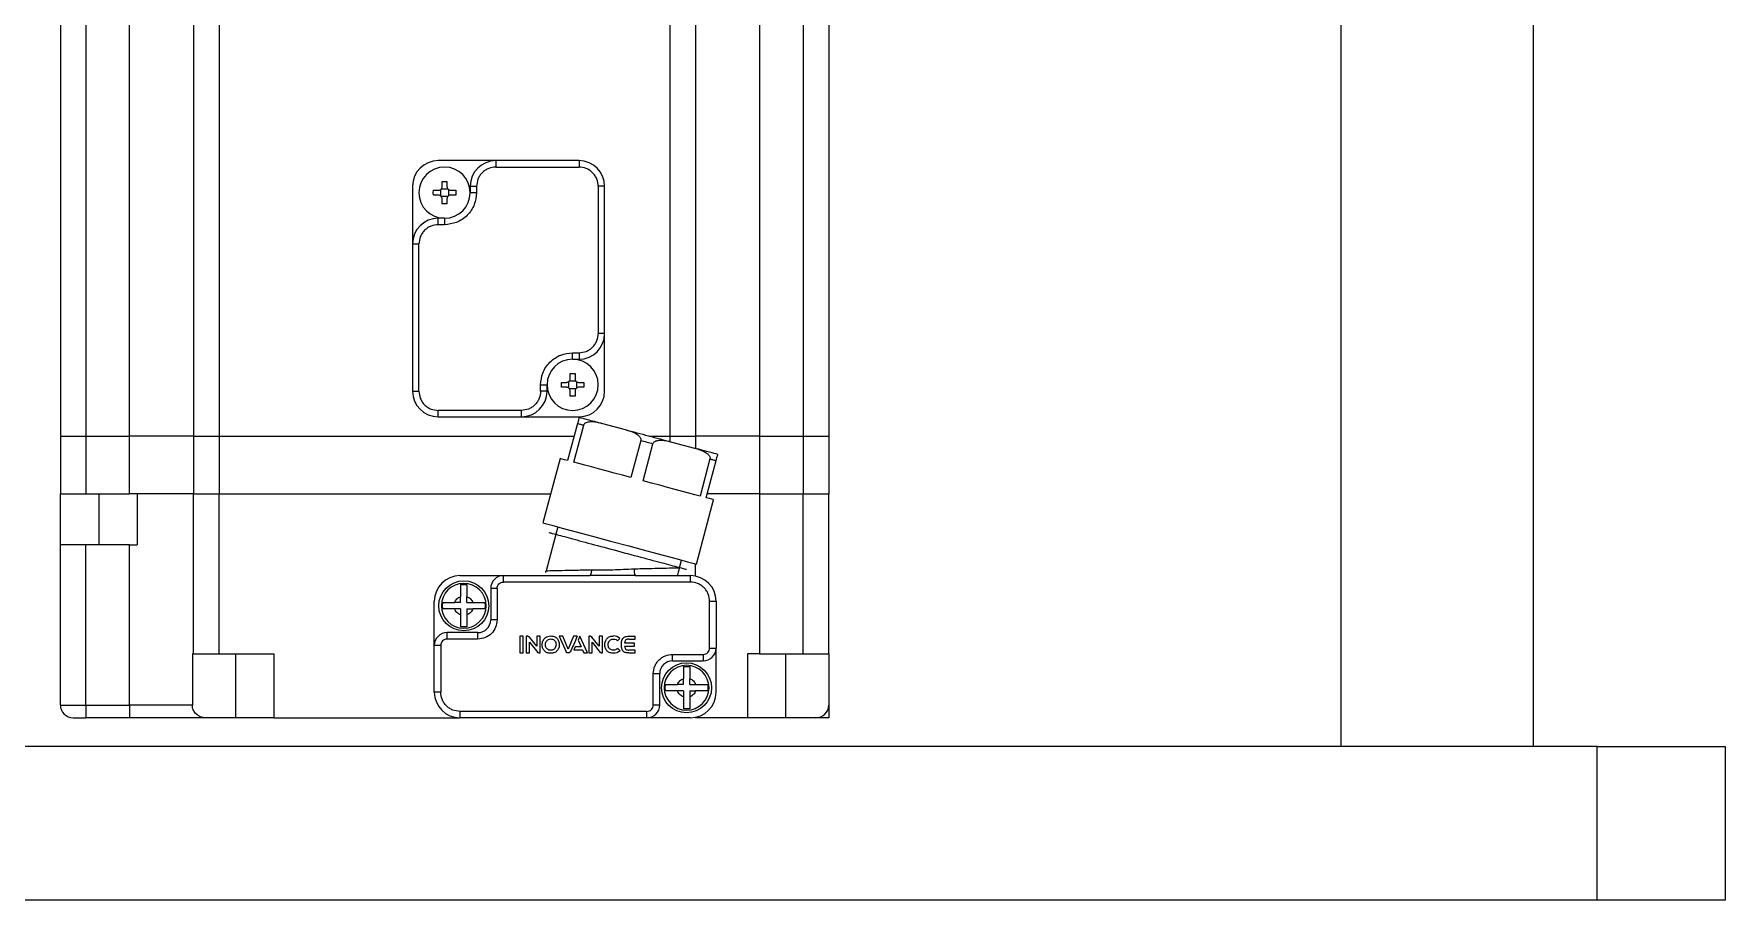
# Model space of a CAD drawing. Header units: millimetres. Extents: x 415 to 2018, y 500 to 823.
# Drawn here: x 666.59 to 679.79, y 641.28 to 648.04 of the extents above; entities that cross this region are included whole.
import ezdxf

# ---------------------------------------------------------------- set-up
doc = ezdxf.new("R2010")
doc.units = ezdxf.units.MM

msp = doc.modelspace()

# ---------------------------------------------------------------- linework, layer by layer
at = {"color": 161, "linetype": 'Continuous', "lineweight": 25, "true_color": 0x67adff}
for p, q in [((676.7947, 658.4776), (676.7947, 642.4776)), ((678.2947, 658.4776), (678.2947, 642.4776)), ((666.7947, 653.6311), (666.7947, 644.9011)), ((666.9947, 653.6311), (666.9947, 644.9011)), ((667.3347, 644.9011), (667.3347, 653.6311)), ((667.8347, 653.6311), (667.8347, 644.9011)), ((671.5547, 653.6311), (671.5547, 644.9011)), ((671.7547, 653.6311), (671.7547, 644.9011)), ((672.2547, 653.6311), (672.2547, 644.9011)), ((672.5947, 653.6311), (672.5947, 644.9011)), ((672.7947, 653.6311), (672.7947, 644.9011)), ((668.0347, 650.0286), (668.0347, 644.9011)), ((670.1947, 647.0511), (669.7447, 647.0511)), ((670.1947, 647.0511), (670.1947, 647.0011)), ((670.8447, 647.0511), (670.1947, 647.0511)), ((670.8447, 647.0511), (670.8447, 647.0011)), ((670.1947, 647.0011), (670.8447, 647.0011)), ((669.5447, 646.8511), (669.5447, 646.4011)), ((669.7068, 646.8011), (669.7071, 646.8201)), ((669.7071, 646.7821), (669.7068, 646.8011)), ((669.7071, 646.8201), (669.7457, 646.8201)), ((669.7457, 646.7821), (669.7071, 646.7821)), ((669.7643, 646.7756), (669.7643, 646.8266)), ((669.7692, 646.8314), (669.8202, 646.8314)), ((669.8202, 646.7708), (669.7692, 646.7708)), ((669.7757, 646.8887), (669.8137, 646.8887)), ((669.7757, 646.8501), (669.7757, 646.8887)), ((669.8137, 646.8887), (669.8137, 646.8501)), ((669.825, 646.8266), (669.825, 646.7756)), ((669.8437, 646.8201), (669.8823, 646.8201)), ((669.8823, 646.7821), (669.8437, 646.7821)), ((669.8823, 646.8201), (669.8826, 646.8011)), ((669.8826, 646.8011), (669.8823, 646.7821)), ((669.9947, 646.8511), (670.0447, 646.8511)), ((669.9947, 646.8511), (669.9947, 646.8011)), ((670.0447, 646.8011), (669.9947, 646.8011)), ((670.0447, 646.8511), (670.0447, 646.8011)), ((670.9947, 646.8511), (670.9947, 645.7011)), ((671.0447, 646.8511), (670.9947, 646.8511)), ((671.0447, 645.7011), (671.0447, 646.8511)), ((669.7757, 646.7135), (669.7757, 646.7521)), ((669.7947, 646.7132), (669.7757, 646.7135)), ((669.8137, 646.7135), (669.7947, 646.7132)), ((669.8137, 646.7521), (669.8137, 646.7135)), ((669.7447, 646.5511), (669.7447, 646.6011)), ((669.7947, 646.6011), (669.7447, 646.6011)), ((669.7947, 646.5511), (669.7447, 646.5511)), ((669.7947, 646.6011), (669.7947, 646.5511)), ((669.5447, 646.4011), (669.5447, 645.2511)), ((669.5447, 646.4011), (669.5947, 646.4011)), ((669.5947, 645.2511), (669.5947, 646.4011)), ((671.0447, 645.7011), (670.9947, 645.7011)), ((671.0447, 645.2511), (671.0447, 645.7011)), ((670.7947, 645.5511), (670.8447, 645.5511)), ((670.7947, 645.5011), (670.7947, 645.5511)), ((670.7947, 645.5011), (670.8447, 645.5011)), ((670.8447, 645.5511), (670.8447, 645.5011)), ((670.7068, 645.3011), (670.7071, 645.3201)), ((670.7071, 645.3201), (670.7457, 645.3201)), ((670.7643, 645.2756), (670.7643, 645.3266)), ((670.7692, 645.3314), (670.8202, 645.3314)), ((670.7757, 645.3887), (670.8137, 645.3887)), ((670.7757, 645.3501), (670.7757, 645.3887)), ((670.8137, 645.3887), (670.8137, 645.3501)), ((670.825, 645.3266), (670.825, 645.2756)), ((670.8437, 645.3201), (670.8823, 645.3201)), ((670.8823, 645.3201), (670.8826, 645.3011)), ((669.5447, 645.2511), (669.5947, 645.2511)), ((670.5447, 645.2511), (670.5447, 645.3011)), ((670.5447, 645.3011), (670.5947, 645.3011)), ((670.5947, 645.2511), (670.5447, 645.2511)), ((670.5947, 645.2511), (670.5947, 645.3011)), ((670.7071, 645.2821), (670.7068, 645.3011)), ((670.7457, 645.2821), (670.7071, 645.2821)), ((670.8202, 645.2708), (670.7692, 645.2708)), ((670.7757, 645.2135), (670.7757, 645.2521)), ((670.7947, 645.2132), (670.7757, 645.2135)), ((670.8137, 645.2135), (670.7947, 645.2132)), ((670.8137, 645.2521), (670.8137, 645.2135)), ((670.8823, 645.2821), (670.8437, 645.2821)), ((670.8826, 645.3011), (670.8823, 645.2821)), ((670.3947, 645.1011), (669.7447, 645.1011)), ((669.7447, 645.0511), (669.7447, 645.1011)), ((669.7447, 645.0511), (670.3947, 645.0511)), ((670.3947, 645.0511), (670.3947, 645.1011)), ((670.3947, 645.0511), (670.8447, 645.0511)), ((670.8333, 644.9992), (670.7556, 644.7095)), ((670.8035, 644.6966), (670.8811, 644.9864)), ((671.0277, 644.9989), (671.2056, 644.9512)), ((666.7947, 644.9011), (666.9947, 644.9011)), ((666.7947, 644.9011), (666.7947, 644.4511)), ((666.9947, 644.9011), (667.3347, 644.9011)), ((666.9947, 644.9011), (666.9947, 644.4511)), ((667.8347, 644.9011), (667.3347, 644.9011)), ((667.3347, 644.4511), (667.3347, 644.9011)), ((667.8347, 644.9011), (668.0347, 644.9011)), ((667.8347, 644.9011), (667.8347, 644.4511)), ((668.0347, 644.9011), (670.807, 644.9011)), ((668.0347, 644.9011), (668.0347, 644.4511)), ((671.3263, 644.8671), (671.2487, 644.5773)), ((671.3444, 644.5517), (671.4221, 644.8415)), ((671.3927, 644.9011), (671.5547, 644.9011)), ((671.5547, 644.9011), (671.7547, 644.9011)), ((671.5547, 644.9011), (671.5547, 644.8577)), ((671.5687, 644.8539), (671.7465, 644.8063)), ((672.2547, 644.9011), (671.7547, 644.9011)), ((671.7547, 644.9011), (671.7547, 644.8041)), ((672.2547, 644.9011), (672.5947, 644.9011)), ((672.2547, 644.9011), (672.2547, 644.4511)), ((672.5947, 644.9011), (672.7947, 644.9011)), ((672.5947, 644.9011), (672.5947, 644.4511)), ((672.7947, 644.9011), (672.7947, 644.4511)), ((670.6977, 644.725), (670.5631, 644.2227)), ((671.8672, 644.7222), (671.7896, 644.4324)), ((671.8375, 644.4196), (671.9151, 644.7094)), ((666.7947, 644.4511), (666.9947, 644.4511)), ((666.7947, 644.0511), (666.7947, 644.4511)), ((666.9947, 644.4511), (667.3347, 644.4511)), ((667.0947, 644.4511), (667.0947, 644.0511)), ((667.8347, 644.4511), (667.3347, 644.4511)), ((667.3947, 644.4511), (667.3947, 644.0511)), ((667.8347, 644.4511), (667.3947, 644.4511)), ((667.8347, 644.4511), (668.0347, 644.4511)), ((667.8347, 643.2011), (667.8347, 644.4511)), ((668.0347, 644.4511), (670.6243, 644.4511)), ((668.0347, 643.2011), (668.0347, 644.4511)), ((671.7608, 643.9018), (671.8954, 644.404)), ((672.2547, 644.4511), (671.8459, 644.4511)), ((672.2547, 644.4511), (672.5947, 644.4511)), ((672.2547, 644.4511), (672.2547, 643.2011)), ((672.5947, 644.4511), (672.7947, 644.4511)), ((672.5947, 643.2011), (672.5947, 644.4511)), ((672.7947, 643.2011), (672.7947, 644.4511)), ((670.679, 644.1916), (670.5873, 643.8494)), ((666.7947, 642.8011), (666.7947, 644.0511)), ((666.9947, 644.0511), (666.7947, 644.0511)), ((666.9947, 642.8011), (666.9947, 644.0511)), ((667.3347, 644.0511), (666.9947, 644.0511)), ((667.3347, 642.8011), (667.3347, 644.0511)), ((667.3347, 644.0511), (667.3947, 644.0511)), ((671.6288, 643.8727), (671.6449, 643.9328)), ((671.7547, 643.807), (671.7547, 643.9034)), ((669.9147, 643.8111), (670.2547, 643.8111)), ((669.9197, 643.7409), (669.9697, 643.7409)), ((669.9197, 643.7409), (669.9197, 643.6468)), ((669.9697, 643.7409), (669.9697, 643.6468)), ((670.2547, 643.7611), (670.2547, 643.8111)), ((670.2547, 643.8111), (670.9281, 643.8111)), ((671.7147, 643.7611), (670.2547, 643.7611)), ((670.577, 643.8111), (670.5783, 643.8158)), ((671.2881, 643.8111), (670.9281, 643.8111)), ((671.2881, 643.8111), (671.7147, 643.8111)), ((671.7147, 643.7611), (671.7147, 643.8111)), ((669.7147, 643.2661), (669.7147, 643.6111)), ((669.778, 643.5761), (669.7799, 643.6011)), ((669.9197, 643.6011), (669.874, 643.6011)), ((669.9197, 643.6011), (669.9197, 643.6468)), ((669.9697, 643.6011), (669.9697, 643.6468)), ((669.9697, 643.6011), (670.0154, 643.6011)), ((670.1094, 643.6011), (670.1113, 643.5761)), ((670.1547, 643.7111), (670.1547, 643.4661)), ((670.2047, 643.7111), (670.1547, 643.7111)), ((670.2047, 643.7111), (670.2047, 643.4661)), ((671.8647, 643.2461), (671.8647, 643.6111)), ((671.8647, 643.6111), (671.9147, 643.6111)), ((671.9147, 643.6111), (671.9147, 643.2461)), ((669.778, 643.5761), (669.7697, 643.5761)), ((669.7799, 643.5511), (669.778, 643.5761)), ((669.9197, 643.5511), (669.8739, 643.5511)), ((669.9197, 643.5511), (669.9197, 643.5054)), ((669.9197, 643.5054), (669.9197, 643.4113)), ((669.9697, 643.5511), (670.0154, 643.5511)), ((669.9697, 643.5511), (669.9697, 643.5054)), ((669.9697, 643.5054), (669.9697, 643.4113)), ((670.1113, 643.5761), (670.1094, 643.5511)), ((670.1197, 643.5761), (670.1113, 643.5761)), ((670.2047, 643.4661), (670.1547, 643.4661)), ((670.0547, 643.3661), (669.8147, 643.3661)), ((669.8147, 643.3161), (669.8147, 643.3661)), ((669.9697, 643.4113), (669.9197, 643.4113)), ((670.0547, 643.3161), (670.0547, 643.3661)), ((670.3831, 643.3378), (670.3831, 643.2077)), ((670.4087, 643.3378), (670.3831, 643.3378)), ((670.4087, 643.2077), (670.4087, 643.3378)), ((670.4317, 643.3377), (670.4317, 643.2076)), ((670.4458, 643.3377), (670.4317, 643.3377)), ((670.5143, 643.2595), (670.4569, 643.3322)), ((670.5143, 643.3379), (670.5143, 643.2595)), ((670.5402, 643.3379), (670.5143, 643.3379)), ((670.5402, 643.2076), (670.5402, 643.3379)), ((670.6883, 643.3378), (670.743, 643.216)), ((670.7173, 643.3378), (670.6883, 643.3378)), ((670.7598, 643.2384), (670.7173, 643.3378)), ((670.8023, 643.3378), (670.7598, 643.2384)), ((670.8313, 643.3378), (670.8023, 643.3378)), ((670.8513, 643.3378), (670.8378, 643.3075)), ((670.9097, 643.2077), (670.8513, 643.3378)), ((670.9204, 643.3377), (670.9204, 643.2076)), ((670.9345, 643.3377), (670.9204, 643.3377)), ((671.0031, 643.2595), (670.9457, 643.3322)), ((671.0031, 643.3379), (671.0031, 643.2595)), ((671.0289, 643.3379), (671.0031, 643.3379)), ((671.0289, 643.2076), (671.0289, 643.3379)), ((671.2831, 643.3151), (671.2831, 643.3376)), ((667.8255, 643.2011), (667.8255, 642.8011)), ((667.8347, 643.2011), (667.8255, 643.2011)), ((667.8347, 643.2011), (668.0347, 643.2011)), ((668.0347, 643.2011), (668.4619, 643.2011)), ((668.1619, 643.2011), (668.1619, 642.7011)), ((668.4619, 643.2011), (668.4619, 642.7011)), ((669.7147, 642.9011), (669.7147, 643.2661)), ((669.7647, 643.2661), (669.7147, 643.2661)), ((669.7647, 643.2661), (669.7647, 642.9011)), ((670.0547, 643.3161), (669.8147, 643.3161)), ((670.3831, 643.2077), (670.4087, 643.2077)), ((670.4317, 643.2076), (670.4576, 643.2076)), ((670.4576, 643.2926), (670.522, 643.2115)), ((670.4576, 643.2076), (670.4576, 643.2926)), ((670.53, 643.2076), (670.5402, 643.2076)), ((670.7638, 643.2077), (670.7558, 643.2077)), ((670.8147, 643.2561), (670.8038, 643.2319)), ((670.8038, 643.2319), (670.8706, 643.2319)), ((670.8602, 643.2561), (670.8147, 643.2561)), ((670.8378, 643.3075), (670.8602, 643.2561)), ((670.8706, 643.2319), (670.8815, 643.2077)), ((670.8815, 643.2077), (670.9097, 643.2077)), ((670.9204, 643.2076), (670.9463, 643.2076)), ((670.9463, 643.2926), (671.0107, 643.2115)), ((670.9463, 643.2076), (670.9463, 643.2926)), ((671.0188, 643.2076), (671.0289, 643.2076)), ((671.1458, 643.3034), (671.1631, 643.3201)), ((671.1647, 643.2248), (671.147, 643.2427)), ((671.2788, 643.2848), (671.201, 643.2848)), ((671.201, 643.2606), (671.2788, 643.2606)), ((671.2338, 643.2076), (671.2831, 643.2076)), ((671.2344, 643.3151), (671.2831, 643.3151)), ((671.2831, 643.2303), (671.2344, 643.2303)), ((671.2788, 643.2606), (671.2788, 643.2848)), ((671.2831, 643.2076), (671.2831, 643.2303)), ((671.8647, 643.2461), (671.9147, 643.2461)), ((671.9147, 642.9011), (671.9147, 643.2461)), ((672.2547, 643.2011), (672.1592, 643.2011)), ((672.1592, 643.2011), (672.1592, 642.7011)), ((672.2547, 643.2011), (672.5947, 643.2011)), ((672.4592, 642.7011), (672.4592, 643.2011)), ((672.5947, 643.2011), (672.7947, 643.2011)), ((672.7947, 643.2011), (672.7947, 642.8011)), ((671.5747, 643.1961), (671.8147, 643.1961)), ((671.5747, 643.1461), (671.5747, 643.1961)), ((671.5747, 643.1461), (671.8147, 643.1461)), ((671.6597, 643.1009), (671.7097, 643.1009)), ((671.6597, 643.1009), (671.6597, 643.0068)), ((671.7097, 643.1009), (671.7097, 643.0068)), ((671.8147, 643.1961), (671.8147, 643.1461)), ((671.4247, 642.8011), (671.4247, 643.0461)), ((671.4247, 643.0461), (671.4747, 643.0461)), ((671.4747, 642.8011), (671.4747, 643.0461)), ((671.518, 642.9361), (671.5097, 642.9361)), ((671.518, 642.9361), (671.5199, 642.9611)), ((671.5199, 642.9111), (671.518, 642.9361)), ((671.6597, 642.9611), (671.614, 642.9611)), ((671.6597, 642.9611), (671.6597, 643.0068)), ((671.7097, 642.9611), (671.7097, 643.0068)), ((671.7097, 642.9611), (671.7554, 642.9611)), ((671.8494, 642.9611), (671.8513, 642.9361)), ((671.8513, 642.9361), (671.8494, 642.9111)), ((671.8597, 642.9361), (671.8513, 642.9361)), ((669.7647, 642.9011), (669.7147, 642.9011)), ((671.6597, 642.9111), (671.6139, 642.9111)), ((671.6597, 642.9111), (671.6597, 642.8654)), ((671.6597, 642.8654), (671.6597, 642.7713)), ((671.7097, 642.9111), (671.7554, 642.9111)), ((671.7097, 642.9111), (671.7097, 642.8654)), ((671.7097, 642.8654), (671.7097, 642.7713)), ((666.7947, 642.8011), (666.9947, 642.8011)), ((666.9947, 642.8011), (666.9947, 642.7011)), ((666.9947, 642.8011), (667.3347, 642.8011)), ((667.3347, 642.7011), (666.9947, 642.7011)), ((667.8255, 642.8011), (667.3347, 642.8011)), ((667.3347, 642.8011), (667.3347, 642.7011)), ((668.1619, 642.7011), (667.927, 642.7011)), ((668.4619, 642.7011), (668.1619, 642.7011)), ((668.4619, 642.7011), (669.9147, 642.7011)), ((671.3747, 642.7511), (669.9147, 642.7511)), ((669.9147, 642.7511), (669.9147, 642.7011)), ((671.3747, 642.7011), (669.9147, 642.7011)), ((671.3747, 642.7011), (671.3747, 642.7511)), ((671.7147, 642.7011), (671.3747, 642.7011)), ((671.4747, 642.8011), (671.4247, 642.8011)), ((671.7097, 642.7713), (671.6597, 642.7713)), ((671.7547, 642.7051), (671.7547, 642.7011)), ((672.1592, 642.7011), (671.7547, 642.7011)), ((672.4592, 642.7011), (672.1592, 642.7011)), ((672.6947, 642.7011), (672.4592, 642.7011)), ((672.7947, 642.7011), (672.6947, 642.7011)), ((672.7947, 642.8011), (672.7947, 642.7011)), ((678.7947, 642.4776), (660.7947, 642.4776)), ((678.7947, 641.2776), (678.7947, 642.4776)), ((678.7947, 642.4776), (679.7947, 642.4776)), ((679.7947, 642.4776), (679.7947, 641.2776)), ((678.7947, 641.2776), (660.7947, 641.2776)), ((679.7947, 641.2776), (678.7947, 641.2776))]:
    msp.add_line(p, q, dxfattribs=at)
for points in [[(670.8333, 644.9992), (670.8385, 644.9978), (670.844, 644.9964), (670.8497, 644.9948), (670.8556, 644.9933), (670.8616, 644.9916), (670.8679, 644.9899), (670.8744, 644.9882), (670.8811, 644.9864)], [(671.3263, 644.8671), (671.3383, 644.8639), (671.3502, 644.8607), (671.3622, 644.8575), (671.3742, 644.8543), (671.3862, 644.8511), (671.3981, 644.8479), (671.4101, 644.8447), (671.4221, 644.8415)], [(670.7556, 644.7095), (670.7305, 644.7162), (670.7123, 644.7211), (670.7013, 644.724), (670.6977, 644.725)], [(671.2487, 644.5773), (671.1829, 644.595), (671.1185, 644.6122), (671.0563, 644.6289), (670.9971, 644.6447), (670.9416, 644.6596), (670.8904, 644.6733), (670.8442, 644.6857), (670.8035, 644.6966)], [(671.8672, 644.7222), (671.8739, 644.7204), (671.8804, 644.7186), (671.8867, 644.717), (671.8928, 644.7153), (671.8987, 644.7137), (671.9044, 644.7122), (671.9099, 644.7108), (671.9151, 644.7094)], [(671.7896, 644.4324), (671.7489, 644.4433), (671.7027, 644.4557), (671.6515, 644.4694), (671.596, 644.4843), (671.5367, 644.5001), (671.4746, 644.5168), (671.4102, 644.5341), (671.3444, 644.5517)], [(671.8954, 644.404), (671.8917, 644.405), (671.8808, 644.408), (671.8626, 644.4128), (671.8375, 644.4196)], [(670.5631, 644.2227), (670.5805, 644.218), (670.6317, 644.2043), (670.7137, 644.1823), (670.8218, 644.1534), (670.9496, 644.1191), (671.0898, 644.0816), (671.2341, 644.0429), (671.3743, 644.0053), (671.5022, 643.9711), (671.6102, 643.9421), (671.6922, 643.9201), (671.7434, 643.9064), (671.7608, 643.9018)]]:
    msp.add_lwpolyline(points, dxfattribs=at)
for centre in [(669.9447, 643.5761), (671.6847, 642.9361)]:
    msp.add_circle(centre, 0.195, dxfattribs=at)
for centre, radius, start, end in [((669.7447, 646.8511), 0.2, 90, 180), ((670.1947, 646.8511), 0.2, 90, 180), ((670.8447, 646.8511), 0.2, 0, 90), ((669.7947, 646.8011), 0.2, 0, 270), ((669.7947, 646.8011), 0.2, 270, 0), ((669.7447, 646.4011), 0.2, 90, 180), ((670.8447, 645.7011), 0.2, 270, 0), ((670.7947, 645.3011), 0.2, 90, 180), ((670.7947, 645.3011), 0.2, 270, 90), ((669.7447, 645.2511), 0.2, 180, 270), ((670.3947, 645.2511), 0.2, 270, 0), ((670.7947, 645.3011), 0.2, 180, 270), ((670.8447, 645.2511), 0.2, 270, 0), ((669.9147, 643.6111), 0.2, 90, 180), ((669.9447, 643.5761), 0.175, 0, 180), ((670.2547, 643.7111), 0.1, 90, 180), ((671.7147, 643.6111), 0.2, 0, 90), ((669.9447, 643.5761), 0.175, 180, 0), ((670.0547, 643.4661), 0.1, 270, 0), ((669.8147, 643.2661), 0.1, 90, 180), ((671.1148, 643.2734), 0.0671, 44.04996, 90.06635), ((670.7638, 643.2217), 0.014, 269.99743, 335.76672), ((671.8147, 643.2461), 0.1, 270, 360), ((671.5747, 643.0461), 0.1, 90, 180), ((671.6847, 642.9361), 0.175, 0, 180), ((671.6847, 642.9361), 0.175, 180, 360), ((669.9147, 642.9011), 0.2, 180, 270), ((671.7147, 642.9011), 0.2, 270, 0), ((666.8947, 642.8011), 0.1, 180, 270), ((671.3747, 642.8011), 0.1, 270, 0), ((672.6947, 642.8011), 0.1, 270, 0)]:
    msp.add_arc(centre, radius, start, end, dxfattribs=at)
for points, knots in [([(670.1947, 647.0011), (670.1758, 646.9991), (670.1467, 646.996), (670.1117, 646.9773), (670.0879, 646.9579), (670.0685, 646.934), (670.0498, 646.8991), (670.0467, 646.87), (670.0447, 646.8511)], [0, 0, 0, 0, 0.05630403, 0.08691192, 0.11757304, 0.14818097, 0.1788419, 0.2351458, 0.2351458, 0.2351458, 0.2351458]), ([(670.9947, 646.8511), (670.9927, 646.87), (670.9895, 646.8991), (670.9709, 646.934), (670.9515, 646.9579), (670.9276, 646.9773), (670.8927, 646.996), (670.8635, 646.9991), (670.8447, 647.0011)], [0, 0, 0, 0, 0.05630389, 0.08691152, 0.11757278, 0.14818042, 0.17884187, 0.23514588, 0.23514588, 0.23514588, 0.23514588]), ([(669.7457, 646.8201), (669.749, 646.8204), (669.7556, 646.8211), (669.7646, 646.8261), (669.7713, 646.8336), (669.7751, 646.842), (669.7755, 646.8477), (669.7757, 646.8501)], [0, 0, 0, 0, 0.010011077, 0.020027597, 0.029917502, 0.039751317, 0.04705345, 0.04705345, 0.04705345, 0.04705345]), ([(669.7757, 646.7521), (669.7753, 646.7554), (669.7747, 646.7621), (669.7696, 646.771), (669.7622, 646.7778), (669.7538, 646.7815), (669.7481, 646.7819), (669.7457, 646.7821)], [0, 0, 0, 0, 0.010011324, 0.02002777, 0.029917828, 0.039751028, 0.047053739, 0.047053739, 0.047053739, 0.047053739]), ([(670.0447, 646.8011), (670.0413, 646.7697), (670.0361, 646.7211), (670.005, 646.6629), (669.9727, 646.6231), (669.9329, 646.5908), (669.8747, 646.5596), (669.8261, 646.5544), (669.7947, 646.5511)], [0, 0, 0, 0, 0.09384006, 0.14487121, 0.19595531, 0.24698604, 0.29807047, 0.39191057, 0.39191057, 0.39191057, 0.39191057]), ([(669.8137, 646.8501), (669.814, 646.8468), (669.8146, 646.8401), (669.8197, 646.8312), (669.8271, 646.8244), (669.8356, 646.8207), (669.8412, 646.8203), (669.8437, 646.8201)], [0, 0, 0, 0, 0.010010594, 0.020027691, 0.029917246, 0.039750738, 0.047053448, 0.047053448, 0.047053448, 0.047053448]), ([(669.8437, 646.7821), (669.8403, 646.7818), (669.8337, 646.7811), (669.8248, 646.7761), (669.818, 646.7686), (669.8142, 646.7602), (669.8138, 646.7545), (669.8137, 646.7521)], [0, 0, 0, 0, 0.010010958, 0.020027839, 0.029917748, 0.039750886, 0.047053754, 0.047053754, 0.047053754, 0.047053754]), ([(669.7447, 646.5511), (669.7258, 646.5491), (669.6967, 646.546), (669.6617, 646.5273), (669.6379, 646.5079), (669.6185, 646.484), (669.5998, 646.4491), (669.5967, 646.42), (669.5947, 646.4011)], [0, 0, 0, 0, 0.05630401, 0.08691155, 0.11757313, 0.14818048, 0.17884207, 0.23514596, 0.23514596, 0.23514596, 0.23514596]), ([(670.8447, 645.5511), (670.8635, 645.5531), (670.8926, 645.5562), (670.9276, 645.5749), (670.9515, 645.5943), (670.9709, 645.6181), (670.9895, 645.6531), (670.9927, 645.6822), (670.9947, 645.7011)], [0, 0, 0, 0, 0.05630414, 0.08691169, 0.11757278, 0.14818071, 0.17884166, 0.23514628, 0.23514628, 0.23514628, 0.23514628]), ([(670.5447, 645.3011), (670.548, 645.3325), (670.5532, 645.3811), (670.5843, 645.4393), (670.6166, 645.4791), (670.6564, 645.5114), (670.7147, 645.5425), (670.7632, 645.5477), (670.7947, 645.5511)], [0, 0, 0, 0, 0.09384007, 0.14487055, 0.19595464, 0.24698538, 0.29806985, 0.39190989, 0.39190989, 0.39190989, 0.39190989]), ([(670.7457, 645.3201), (670.749, 645.3204), (670.7556, 645.3211), (670.7646, 645.3261), (670.7713, 645.3336), (670.7751, 645.342), (670.7755, 645.3477), (670.7757, 645.3501)], [0, 0, 0, 0, 0.010011017, 0.020027583, 0.029917508, 0.039751298, 0.04705343, 0.04705343, 0.04705343, 0.04705343]), ([(670.8137, 645.3501), (670.814, 645.3468), (670.8146, 645.3401), (670.8197, 645.3312), (670.8271, 645.3244), (670.8356, 645.3207), (670.8412, 645.3203), (670.8437, 645.3201)], [0, 0, 0, 0, 0.010010593, 0.020027717, 0.029917255, 0.039750779, 0.047053472, 0.047053472, 0.047053472, 0.047053472]), ([(669.5947, 645.2511), (669.5967, 645.2322), (669.5998, 645.2031), (669.6185, 645.1682), (669.6378, 645.1443), (669.6617, 645.1249), (669.6967, 645.1062), (669.7258, 645.1031), (669.7447, 645.1011)], [0, 0, 0, 0, 0.05630389, 0.08691152, 0.11757332, 0.14818099, 0.17884207, 0.23514621, 0.23514621, 0.23514621, 0.23514621]), ([(670.5447, 645.2511), (670.5427, 645.2322), (670.5395, 645.2031), (670.5209, 645.1681), (670.5015, 645.1443), (670.4776, 645.1249), (670.4426, 645.1062), (670.4135, 645.1031), (670.3947, 645.1011)], [0, 0, 0, 0, 0.05630388, 0.08696549, 0.11757342, 0.14823451, 0.17884205, 0.23514619, 0.23514619, 0.23514619, 0.23514619]), ([(670.7757, 645.2521), (670.7753, 645.2554), (670.7747, 645.2621), (670.7696, 645.271), (670.7622, 645.2778), (670.7538, 645.2815), (670.7481, 645.2819), (670.7457, 645.2821)], [0, 0, 0, 0, 0.010011326, 0.020027758, 0.029917801, 0.03975133, 0.047053937, 0.047053937, 0.047053937, 0.047053937]), ([(670.8437, 645.2821), (670.8403, 645.2818), (670.8337, 645.2811), (670.8248, 645.2761), (670.818, 645.2686), (670.8142, 645.2602), (670.8138, 645.2545), (670.8137, 645.2521)], [0, 0, 0, 0, 0.01001099, 0.020027835, 0.029917764, 0.039750913, 0.04705378, 0.04705378, 0.04705378, 0.04705378]), ([(670.8462, 645.0475), (670.8461, 645.0473), (670.8461, 645.0469), (670.8426, 645.0342), (670.8404, 645.0258), (670.8376, 645.0152), (670.8354, 645.0072), (670.8339, 645.0015), (670.8333, 644.9992)], [0, 0, 0, 0, 0.028133317, 0.034555527, 0.042019279, 0.045029647, 0.048068012, 0.049999881, 0.049999881, 0.049999881, 0.049999881]), ([(670.8462, 645.0475), (670.8631, 645.043), (670.897, 645.0339), (670.9842, 645.0106), (671.0277, 644.9989)], [0, 0, 0, 0, 0.09396996, 0.18794002, 0.18794002, 0.18794002, 0.18794002]), ([(670.8811, 644.9864), (670.8821, 644.9889), (670.8841, 644.9943), (670.8915, 645.002), (670.9061, 645.0102), (670.9467, 645.0174), (670.9887, 645.009), (671.0213, 645.0006), (671.0277, 644.9989)], [0, 0, 0, 0, 0.00694148, 0.01543003, 0.02872529, 0.05467688, 0.13794473, 0.1585644, 0.1585644, 0.1585644, 0.1585644]), ([(671.2056, 644.9512), (671.2337, 644.9434), (671.2683, 644.9338), (671.3052, 644.9103), (671.3185, 644.8977), (671.3256, 644.8845), (671.3278, 644.8753), (671.3267, 644.8694), (671.3263, 644.8671)], [0, 0, 0, 0, 0.08922372, 0.10959165, 0.13326296, 0.14281032, 0.15244646, 0.15857309, 0.15857309, 0.15857309, 0.15857309]), ([(671.2056, 644.9512), (671.2661, 644.935), (671.3871, 644.9026), (671.5082, 644.8702), (671.5687, 644.8539)], [0, 0, 0, 0, 0.18794022, 0.37588052, 0.37588052, 0.37588052, 0.37588052]), ([(671.4221, 644.8415), (671.423, 644.8439), (671.425, 644.8494), (671.4324, 644.8571), (671.447, 644.8652), (671.4876, 644.8725), (671.5296, 644.8641), (671.5622, 644.8556), (671.5687, 644.8539)], [0, 0, 0, 0, 0.00694151, 0.01543002, 0.02872516, 0.05467679, 0.13794467, 0.15856426, 0.15856426, 0.15856426, 0.15856426]), ([(671.7465, 644.8063), (671.7747, 644.7985), (671.8092, 644.7888), (671.8461, 644.7653), (671.8594, 644.7527), (671.8665, 644.7396), (671.8687, 644.7303), (671.8676, 644.7245), (671.8672, 644.7222)], [0, 0, 0, 0, 0.08922386, 0.10959171, 0.13326261, 0.14280993, 0.15244663, 0.15857262, 0.15857262, 0.15857262, 0.15857262]), ([(671.9281, 644.7576), (671.9111, 644.7622), (671.8773, 644.7713), (671.7901, 644.7946), (671.7465, 644.8063)], [0, 0, 0, 0, 0.09397002, 0.18794011, 0.18794011, 0.18794011, 0.18794011]), ([(671.9151, 644.7094), (671.9158, 644.7119), (671.9173, 644.7175), (671.9197, 644.7265), (671.9227, 644.7378), (671.9273, 644.7547), (671.928, 644.7574), (671.928, 644.7576), (671.9281, 644.7576)], [0, 0, 0, 0, 0.002189027, 0.004865811, 0.009058132, 0.017241443, 0.043498564, 0.050000577, 0.050000577, 0.050000577, 0.050000577]), ([(670.6099, 644.148), (670.618, 644.1459), (670.6341, 644.1415), (670.7581, 644.1083), (670.9349, 644.061), (671.1454, 644.0045), (671.3567, 643.9479), (671.5346, 643.9003), (671.6588, 643.867), (671.6749, 643.8627), (671.683, 643.8605)], [0, 0, 0, 0, 0.1392799, 0.2775854, 0.4162148, 0.5547329, 0.6936809, 0.8332921, 0.9721955, 1.1110002, 1.1110002, 1.1110002, 1.1110002]), ([(670.9419, 643.8574), (670.9973, 643.857), (671.1081, 643.8562), (671.2188, 643.8619), (671.2742, 643.8648)], [0, 0, 0, 0, 0.16610672, 0.33242454, 0.33242454, 0.33242454, 0.33242454]), ([(671.2742, 643.8648), (671.3138, 643.8657), (671.3881, 643.8673), (671.487, 643.8696), (671.5701, 643.8714), (671.6096, 643.8723), (671.6288, 643.8727)], [0, 0, 0, 0, 0.0946691, 0.17752717, 0.26887041, 0.35471409, 0.35471409, 0.35471409, 0.35471409]), ([(671.2742, 643.8648), (671.2743, 643.8584), (671.2744, 643.8484), (671.2759, 643.836), (671.2777, 643.8273), (671.2799, 643.82), (671.2825, 643.8148), (671.2853, 643.8117), (671.2872, 643.8113), (671.2881, 643.8111)], [0, 0, 0, 0, 0.013481793, 0.020868296, 0.028491758, 0.036181606, 0.04375885, 0.051058483, 0.057951061, 0.057951061, 0.057951061, 0.057951061]), ([(671.6288, 643.8727), (671.6281, 643.8699), (671.6262, 643.863), (671.6229, 643.8508), (671.6182, 643.8332), (671.6136, 643.8161), (671.6128, 643.8128), (671.6123, 643.8111)], [0, 0, 0, 0, 0.003992933, 0.009499333, 0.019838166, 0.041648475, 0.063822305, 0.063822305, 0.063822305, 0.063822305]), ([(670.2047, 643.7111), (670.2054, 643.7176), (670.2069, 643.7307), (670.2185, 643.7473), (670.235, 643.7588), (670.2481, 643.7603), (670.2547, 643.7611)], [0, 0, 0, 0, 0.019581146, 0.039162819, 0.058744141, 0.0783257, 0.0783257, 0.0783257, 0.0783257]), ([(670.5836, 643.8356), (670.5841, 643.8373), (670.585, 643.8409), (670.5864, 643.8459), (670.5872, 643.8489), (670.5873, 643.8494)], [0, 0, 0, 0, 0.005839478, 0.012706942, 0.014284432, 0.014284432, 0.014284432, 0.014284432]), ([(670.5873, 643.8494), (670.6065, 643.8499), (670.6461, 643.8508), (670.7291, 643.8526), (670.828, 643.8549), (670.9023, 643.8565), (670.9419, 643.8574)], [0, 0, 0, 0, 0.08584301, 0.17718696, 0.26004177, 0.35471419, 0.35471419, 0.35471419, 0.35471419]), ([(670.9419, 643.8574), (670.9416, 643.8516), (670.941, 643.8394), (670.9378, 643.8239), (670.9333, 643.8131), (670.9298, 643.8118), (670.9281, 643.8111)], [0, 0, 0, 0, 0.011871906, 0.024811578, 0.037963709, 0.050387453, 0.050387453, 0.050387453, 0.050387453]), ([(671.8647, 643.6111), (671.8627, 643.63), (671.8595, 643.6591), (671.8409, 643.694), (671.8215, 643.7179), (671.7976, 643.7373), (671.7627, 643.756), (671.7335, 643.7591), (671.7147, 643.7611)], [0, 0, 0, 0, 0.05630389, 0.08691151, 0.11757335, 0.14818099, 0.17884201, 0.23514615, 0.23514615, 0.23514615, 0.23514615]), ([(669.7799, 643.6011), (669.7854, 643.6011), (669.7965, 643.6011), (669.8244, 643.6011), (669.8514, 643.6011), (669.8683, 643.6011), (669.874, 643.6011)], [0, 0, 0, 0, 0.026791264, 0.053574637, 0.080575539, 0.094064012, 0.094064012, 0.094064012, 0.094064012]), ([(669.874, 643.6011), (669.8761, 643.6062), (669.8805, 643.6165), (669.8912, 643.6295), (669.9042, 643.6403), (669.9145, 643.6446), (669.9197, 643.6468)], [0, 0, 0, 0, 0.016662054, 0.033394012, 0.050042467, 0.066793476, 0.066793476, 0.066793476, 0.066793476]), ([(669.9697, 643.6468), (669.9748, 643.6446), (669.9851, 643.6402), (669.998, 643.6295), (670.0088, 643.6165), (670.0132, 643.6063), (670.0154, 643.6011)], [0, 0, 0, 0, 0.016645805, 0.03339081, 0.050039225, 0.066786127, 0.066786127, 0.066786127, 0.066786127]), ([(670.0154, 643.6011), (670.0272, 643.6011), (670.0509, 643.6011), (670.082, 643.6011), (670.1007, 643.6011), (670.1076, 643.6011), (670.1094, 643.6011)], [0, 0, 0, 0, 0.028256027, 0.056561994, 0.083844526, 0.094055361, 0.094055361, 0.094055361, 0.094055361]), ([(669.8739, 643.5511), (669.8621, 643.5511), (669.8384, 643.5511), (669.8073, 643.5511), (669.7886, 643.5511), (669.7818, 643.5511), (669.7799, 643.5511)], [0, 0, 0, 0, 0.028254904, 0.056559683, 0.083841799, 0.094045248, 0.094045248, 0.094045248, 0.094045248]), ([(669.9197, 643.5054), (669.9145, 643.5076), (669.9043, 643.5119), (669.8913, 643.5227), (669.8805, 643.5356), (669.8761, 643.5459), (669.8739, 643.5511)], [0, 0, 0, 0, 0.016648362, 0.033395851, 0.050047569, 0.066796772, 0.066796772, 0.066796772, 0.066796772]), ([(670.0154, 643.5511), (670.0132, 643.546), (670.0088, 643.5357), (669.9981, 643.5227), (669.9851, 643.5119), (669.9748, 643.5076), (669.9697, 643.5054)], [0, 0, 0, 0, 0.016662049, 0.033394007, 0.050042462, 0.066793471, 0.066793471, 0.066793471, 0.066793471]), ([(670.1094, 643.5511), (670.1039, 643.5511), (670.0928, 643.5511), (670.0649, 643.5511), (670.0379, 643.5511), (670.021, 643.5511), (670.0154, 643.5511)], [0, 0, 0, 0, 0.026791114, 0.053574539, 0.080575323, 0.094064162, 0.094064162, 0.094064162, 0.094064162]), ([(670.2047, 643.4661), (670.2024, 643.4464), (670.1979, 643.4071), (670.1632, 643.3575), (670.1136, 643.3229), (670.0743, 643.3183), (670.0547, 643.3161)], [0, 0, 0, 0, 0.05874417, 0.11748858, 0.17623297, 0.23497738, 0.23497738, 0.23497738, 0.23497738]), ([(670.4458, 643.3377), (670.447, 643.3376), (670.4494, 643.3374), (670.4535, 643.3357), (670.4556, 643.3335), (670.4569, 643.3322)], [0, 0, 0, 0, 0.003703995, 0.007289302, 0.012844298, 0.012844298, 0.012844298, 0.012844298]), ([(670.6299, 643.2051), (670.6208, 643.2052), (670.6035, 643.2054), (670.5799, 643.2169), (670.5637, 643.2365), (670.556, 643.2616), (670.5571, 643.289), (670.5668, 643.3125), (670.5825, 643.3289), (670.6014, 643.3388), (670.616, 643.3399), (670.6238, 643.3405)], [0, 0, 0, 0, 0.02716172, 0.05173699, 0.07606595, 0.10171712, 0.12915987, 0.15716505, 0.17621721, 0.19653314, 0.21985137, 0.21985137, 0.21985137, 0.21985137]), ([(670.6238, 643.3405), (670.6299, 643.3401), (670.6417, 643.3394), (670.6582, 643.333), (670.6742, 643.3209), (670.687, 643.3008), (670.692, 643.2743), (670.6881, 643.2479), (670.6758, 643.2252), (670.6552, 643.2092), (670.6385, 643.2065), (670.6299, 643.2051)], [0, 0, 0, 0, 0.01833404, 0.03553592, 0.05236256, 0.0781189, 0.10504427, 0.13187122, 0.15699021, 0.18128023, 0.2071399, 0.2071399, 0.2071399, 0.2071399]), ([(670.8313, 643.3378), (670.821, 643.315), (670.8028, 643.2744), (670.7846, 643.2338), (670.7766, 643.216)], [0, 0, 0, 0, 0.07476298, 0.13350527, 0.13350527, 0.13350527, 0.13350527]), ([(670.9345, 643.3377), (670.9357, 643.3376), (670.9382, 643.3374), (670.9422, 643.3357), (670.9443, 643.3335), (670.9457, 643.3322)], [0, 0, 0, 0, 0.003705344, 0.007288302, 0.012847222, 0.012847222, 0.012847222, 0.012847222]), ([(671.1147, 643.2049), (671.1052, 643.2056), (671.0871, 643.2071), (671.0637, 643.2214), (671.0492, 643.2441), (671.0442, 643.2712), (671.0487, 643.2988), (671.0631, 643.3225), (671.0867, 643.3381), (671.1051, 643.3397), (671.1147, 643.3405)], [0, 0, 0, 0, 0.02844305, 0.05398552, 0.07961602, 0.10717119, 0.1353229, 0.16211868, 0.18849113, 0.21709048, 0.21709048, 0.21709048, 0.21709048]), ([(671.1759, 643.2727), (671.1761, 643.2805), (671.1763, 643.2945), (671.1805, 643.3134), (671.1895, 643.3266), (671.202, 643.3338), (671.2168, 643.3373), (671.2278, 643.3376), (671.2338, 643.3378)], [0, 0, 0, 0, 0.02356124, 0.04198513, 0.0574312, 0.06986864, 0.08453132, 0.10271218, 0.10271218, 0.10271218, 0.10271218]), ([(671.2338, 643.3378), (671.243, 643.3378), (671.2594, 643.3377), (671.2759, 643.3376), (671.2831, 643.3376)], [0, 0, 0, 0, 0.027592442, 0.049272079, 0.049272079, 0.049272079, 0.049272079]), ([(669.8147, 643.3161), (669.8081, 643.3153), (669.795, 643.3138), (669.7785, 643.3023), (669.7669, 643.2857), (669.7654, 643.2726), (669.7647, 643.2661)], [0, 0, 0, 0, 0.019581425, 0.039163165, 0.05874484, 0.078325988, 0.078325988, 0.078325988, 0.078325988]), ([(670.53, 643.2076), (670.5291, 643.2076), (670.5274, 643.2078), (670.5245, 643.209), (670.5229, 643.2105), (670.522, 643.2115)], [0, 0, 0, 0, 0.0026630123, 0.0052367714, 0.0092202237, 0.0092202237, 0.0092202237, 0.0092202237]), ([(670.6586, 643.247), (670.6563, 643.2438), (670.6517, 643.2373), (670.6403, 643.2307), (670.6259, 643.2281), (670.6105, 643.2294), (670.597, 643.2363), (670.5882, 643.2469), (670.582, 643.2631), (670.5817, 643.2807), (670.5872, 643.2964), (670.5922, 643.3025), (670.5946, 643.3055)], [0, 0, 0, 0, 0.01162895, 0.0239689, 0.03833493, 0.05536479, 0.0695592, 0.08270428, 0.095825, 0.12145349, 0.13353079, 0.14505787, 0.14505787, 0.14505787, 0.14505787]), ([(670.5946, 643.3055), (670.5984, 643.3086), (670.6064, 643.3151), (670.6222, 643.3175), (670.6377, 643.316), (670.6514, 643.3085), (670.6608, 643.296), (670.6653, 643.2803), (670.6654, 643.2631), (670.6609, 643.2524), (670.6586, 643.247)], [0, 0, 0, 0, 0.01469023, 0.0303599, 0.04641001, 0.06103592, 0.07606192, 0.09215504, 0.10937011, 0.12678423, 0.12678423, 0.12678423, 0.12678423]), ([(670.7558, 643.2077), (670.7542, 643.2078), (670.7512, 643.2081), (670.7463, 643.2108), (670.7442, 643.214), (670.743, 643.216)], [0, 0, 0, 0, 0.004637906, 0.009110666, 0.016058224, 0.016058224, 0.016058224, 0.016058224]), ([(671.0188, 643.2076), (671.0179, 643.2076), (671.0161, 643.2078), (671.0132, 643.209), (671.0117, 643.2105), (671.0107, 643.2115)], [0, 0, 0, 0, 0.002677644, 0.005252983, 0.0092303291, 0.0092303291, 0.0092303291, 0.0092303291]), ([(671.1147, 643.2293), (671.1095, 643.2296), (671.1, 643.2302), (671.0875, 643.2361), (671.0785, 643.2452), (671.073, 643.2566), (671.0709, 643.2693), (671.0717, 643.2818), (671.0754, 643.2933), (671.0819, 643.3032), (671.0911, 643.3105), (671.1023, 643.315), (671.1105, 643.3155), (671.1147, 643.3158)], [0, 0, 0, 0, 0.01557723, 0.02857311, 0.04035793, 0.05324068, 0.06606413, 0.07858288, 0.09061818, 0.10220275, 0.11355893, 0.12529607, 0.13802012, 0.13802012, 0.13802012, 0.13802012]), ([(671.1147, 643.3158), (671.1213, 643.3151), (671.133, 643.3139), (671.1419, 643.3065), (671.1458, 643.3034)], [0, 0, 0, 0, 0.019423909, 0.034188011, 0.034188011, 0.034188011, 0.034188011]), ([(671.147, 643.2427), (671.1417, 643.2385), (671.1322, 643.231), (671.1201, 643.2298), (671.1147, 643.2293)], [0, 0, 0, 0, 0.019769949, 0.035719671, 0.035719671, 0.035719671, 0.035719671]), ([(671.1647, 643.2248), (671.1566, 643.2185), (671.1418, 643.2069), (671.1232, 643.2055), (671.1147, 643.2049)], [0, 0, 0, 0, 0.030130819, 0.055035181, 0.055035181, 0.055035181, 0.055035181]), ([(671.2338, 643.2076), (671.228, 643.2077), (671.2175, 643.208), (671.2032, 643.2112), (671.1919, 643.2172), (671.1821, 643.2284), (671.1763, 643.2478), (671.1761, 643.2636), (671.1759, 643.2727)], [0, 0, 0, 0, 0.01744014, 0.03163054, 0.04366199, 0.05507894, 0.0755412, 0.10272083, 0.10272083, 0.10272083, 0.10272083]), ([(671.2344, 643.3151), (671.2307, 643.315), (671.2239, 643.3148), (671.2146, 643.3123), (671.2067, 643.3066), (671.2021, 643.2967), (671.2014, 643.289), (671.201, 643.2848)], [0, 0, 0, 0, 0.011037875, 0.02034423, 0.028701112, 0.039308115, 0.051956784, 0.051956784, 0.051956784, 0.051956784]), ([(671.201, 643.2606), (671.2013, 643.257), (671.2019, 643.2503), (671.2053, 643.2412), (671.212, 643.2342), (671.2223, 643.2307), (671.2301, 643.2304), (671.2344, 643.2303)], [0, 0, 0, 0, 0.010827723, 0.020189364, 0.02856164, 0.039114636, 0.051939983, 0.051939983, 0.051939983, 0.051939983]), ([(671.8147, 643.1961), (671.8212, 643.1968), (671.8343, 643.1983), (671.8508, 643.2099), (671.8624, 643.2264), (671.8639, 643.2395), (671.8647, 643.2461)], [0, 0, 0, 0, 0.019581462, 0.039162827, 0.058744452, 0.07832562, 0.07832562, 0.07832562, 0.07832562]), ([(671.4247, 643.0461), (671.4267, 643.065), (671.4298, 643.0941), (671.4485, 643.129), (671.4678, 643.1529), (671.4917, 643.1723), (671.5267, 643.191), (671.5558, 643.1941), (671.5747, 643.1961)], [0, 0, 0, 0, 0.05630389, 0.08691152, 0.11757278, 0.14818042, 0.17884178, 0.23514592, 0.23514592, 0.23514592, 0.23514592]), ([(671.5199, 642.9611), (671.5254, 642.9611), (671.5365, 642.9611), (671.5644, 642.9611), (671.5914, 642.9611), (671.6083, 642.9611), (671.614, 642.9611)], [0, 0, 0, 0, 0.02679119, 0.053574639, 0.080575531, 0.094063953, 0.094063953, 0.094063953, 0.094063953]), ([(671.614, 642.9611), (671.6161, 642.9662), (671.6205, 642.9765), (671.6312, 642.9895), (671.6442, 643.0003), (671.6545, 643.0046), (671.6597, 643.0068)], [0, 0, 0, 0, 0.016662069, 0.033394027, 0.050042885, 0.066793872, 0.066793872, 0.066793872, 0.066793872]), ([(671.7097, 643.0068), (671.7148, 643.0046), (671.7251, 643.0002), (671.738, 642.9895), (671.7488, 642.9765), (671.7532, 642.9662), (671.7554, 642.9611)], [0, 0, 0, 0, 0.016645389, 0.033390405, 0.050039419, 0.066786303, 0.066786303, 0.066786303, 0.066786303]), ([(671.7554, 642.9611), (671.7672, 642.9611), (671.7909, 642.9611), (671.822, 642.9611), (671.8407, 642.9611), (671.8476, 642.9611), (671.8494, 642.9611)], [0, 0, 0, 0, 0.028256021, 0.056562096, 0.08384456, 0.094055384, 0.094055384, 0.094055384, 0.094055384]), ([(669.9147, 642.7511), (669.8958, 642.7531), (669.8667, 642.7562), (669.8317, 642.7749), (669.8078, 642.7943), (669.7885, 642.8182), (669.7698, 642.8531), (669.7667, 642.8822), (669.7647, 642.9011)], [0, 0, 0, 0, 0.05630401, 0.08696545, 0.11757311, 0.14823434, 0.17884198, 0.23514587, 0.23514587, 0.23514587, 0.23514587]), ([(671.6139, 642.9111), (671.6021, 642.9111), (671.5784, 642.9111), (671.5473, 642.9111), (671.5286, 642.9111), (671.5218, 642.9111), (671.5199, 642.9111)], [0, 0, 0, 0, 0.028254772, 0.056559541, 0.083841592, 0.094045326, 0.094045326, 0.094045326, 0.094045326]), ([(671.6597, 642.8654), (671.6545, 642.8676), (671.6443, 642.8719), (671.6313, 642.8827), (671.6205, 642.8956), (671.6161, 642.9059), (671.6139, 642.9111)], [0, 0, 0, 0, 0.016648384, 0.033395901, 0.050047126, 0.066796994, 0.066796994, 0.066796994, 0.066796994]), ([(671.7554, 642.9111), (671.7532, 642.906), (671.7488, 642.8957), (671.7381, 642.8827), (671.7251, 642.8719), (671.7148, 642.8676), (671.7097, 642.8654)], [0, 0, 0, 0, 0.016661988, 0.033393947, 0.050042951, 0.066793939, 0.066793939, 0.066793939, 0.066793939]), ([(671.8494, 642.9111), (671.8439, 642.9111), (671.8328, 642.9111), (671.8049, 642.9111), (671.7779, 642.9111), (671.761, 642.9111), (671.7554, 642.9111)], [0, 0, 0, 0, 0.02679104, 0.053574482, 0.080575306, 0.094064139, 0.094064139, 0.094064139, 0.094064139]), ([(666.8947, 642.7011), (666.896, 642.7011), (666.8981, 642.7011), (666.9105, 642.7011), (666.9235, 642.7011), (666.9394, 642.7011), (666.9627, 642.7011), (666.9821, 642.7011), (666.9947, 642.7011)], [0, 0, 0, 0, 0.023944301, 0.036989467, 0.050000176, 0.063045032, 0.076055602, 0.09999983, 0.09999983, 0.09999983, 0.09999983]), ([(667.927, 642.7011), (667.9094, 642.7011), (667.8731, 642.7011), (667.7315, 642.7011), (667.5442, 642.7011), (667.403, 642.7011), (667.3347, 642.7011)], [0, 0, 0, 0, 0.14338374, 0.29617535, 0.44896686, 0.59235096, 0.59235096, 0.59235096, 0.59235096]), ([(667.927, 642.7011), (667.9155, 642.7022), (667.8924, 642.7045), (667.8617, 642.7221), (667.8387, 642.7481), (667.827, 642.7761), (667.8259, 642.7942), (667.8255, 642.8011)], [0, 0, 0, 0, 0.03454849, 0.06910061, 0.10351593, 0.13745059, 0.1580337, 0.1580337, 0.1580337, 0.1580337]), ([(671.3747, 642.7511), (671.3812, 642.7518), (671.3943, 642.7533), (671.4108, 642.7649), (671.4224, 642.7814), (671.4239, 642.7945), (671.4247, 642.8011)], [0, 0, 0, 0, 0.019581463, 0.039162828, 0.058744453, 0.078326356, 0.078326356, 0.078326356, 0.078326356])]:
    msp.add_open_spline(points, degree=3, knots=knots, dxfattribs=at)

doc.saveas('drawing.dxf')
